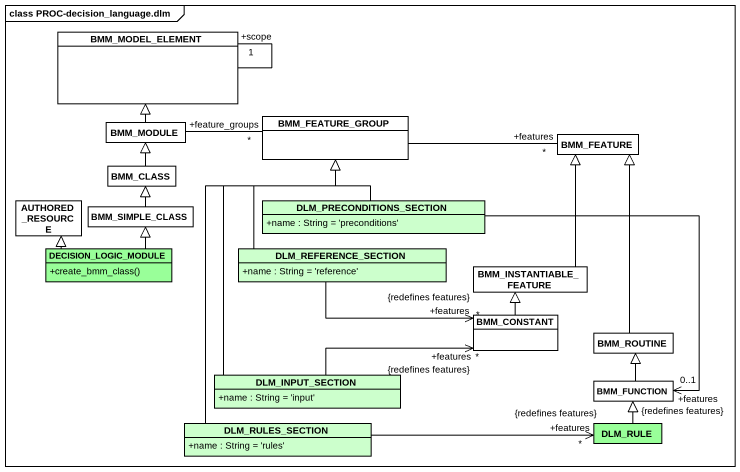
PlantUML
@startuml
mainframe class PROC-decision_language.dlm
hide circle
hide empty members
skinparam classAttributeIconSize 0
class BMM_MODEL_ELEMENT #FFFFFF
class BMM_MODULE #FFFFFF
class BMM_FEATURE_GROUP #FFFFFF
class BMM_CLASS #FFFFFF
class BMM_FEATURE #FFFFFF
class AUTHORED_RESOURCE #FFFFFF
class BMM_SIMPLE_CLASS #FFFFFF
class DLM_PRECONDITIONS_SECTION #CCFFCC {
  +name : String = 'preconditions'
}
class DECISION_LOGIC_MODULE #99FF99 {
  +create_bmm_class()
}
class DLM_REFERENCE_SECTION #CCFFCC {
  +name : String = 'reference'
}
class BMM_INSTANTIABLE_FEATURE #FFFFFF
class BMM_CONSTANT #FFFFFF
class BMM_ROUTINE #FFFFFF
class DLM_INPUT_SECTION #CCFFCC {
  +name : String = 'input'
}
class BMM_FUNCTION #FFFFFF
class DLM_RULES_SECTION #CCFFCC {
  +name : String = 'rules'
}
class DLM_RULE #99FF99
BMM_MODEL_ELEMENT "+scope\n1" -- BMM_MODEL_ELEMENT
BMM_MODULE -up-|> BMM_MODEL_ELEMENT
BMM_MODULE -right- "+feature_groups\n*" BMM_FEATURE_GROUP
BMM_FEATURE_GROUP -right- "+features\n*" BMM_FEATURE
BMM_CLASS -up-|> BMM_MODULE
BMM_SIMPLE_CLASS -up-|> BMM_CLASS
DLM_PRECONDITIONS_SECTION -up-|> BMM_FEATURE_GROUP
DECISION_LOGIC_MODULE -up-|> AUTHORED_RESOURCE
DECISION_LOGIC_MODULE -up-|> BMM_SIMPLE_CLASS
DLM_REFERENCE_SECTION -up-|> BMM_FEATURE_GROUP
BMM_INSTANTIABLE_FEATURE -up-|> BMM_FEATURE
BMM_CONSTANT "+features\n*\n{redefines features}" <-left- DLM_REFERENCE_SECTION
BMM_CONSTANT -up-|> BMM_INSTANTIABLE_FEATURE
BMM_CONSTANT "+features\n*\n{redefines features}" <-left- DLM_INPUT_SECTION
BMM_ROUTINE -up-|> BMM_FEATURE
DLM_INPUT_SECTION -up-|> BMM_FEATURE_GROUP
BMM_FUNCTION "+features\n0..1\n{redefines features}" <-up- DLM_PRECONDITIONS_SECTION
BMM_FUNCTION -up-|> BMM_ROUTINE
DLM_RULES_SECTION -up-|> BMM_FEATURE_GROUP
DLM_RULE -up-|> BMM_FUNCTION
DLM_RULE "+features\n*\n{redefines features}" <-left- DLM_RULES_SECTION
@enduml
